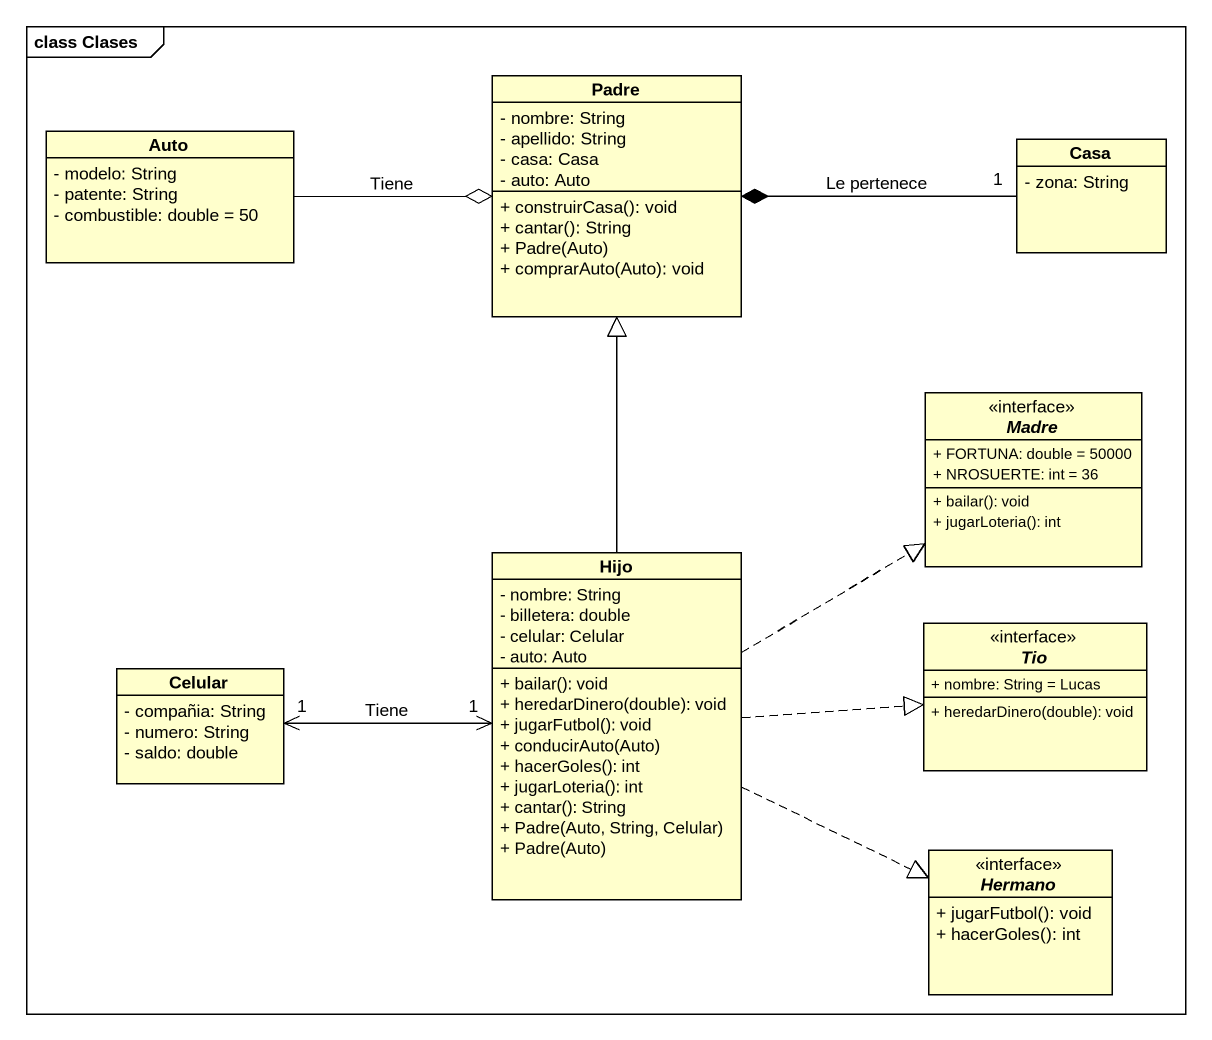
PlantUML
@startuml
mainframe class Clases
hide circle
hide empty members
skinparam classAttributeIconSize 0
class Padre {
  - nombre: String
  - apellido: String
  - casa: Casa
  - auto: Auto
  + construirCasa(): void
  + cantar(): String
  + Padre(Auto)
  + comprarAuto(Auto): void
}
class Auto {
  - modelo: String
  - patente: String
  - combustible: double = 50
}
class Casa {
  - zona: String
}
interface Madre {
  + FORTUNA: double = 50000
  + NROSUERTE: int = 36
  + bailar(): void
  + jugarLoteria(): int
}
class Hijo {
  - nombre: String
  - billetera: double
  - celular: Celular
  - auto: Auto
  + bailar(): void
  + heredarDinero(double): void
  + jugarFutbol(): void
  + conducirAuto(Auto)
  + hacerGoles(): int
  + jugarLoteria(): int
  + cantar(): String
  + Padre(Auto, String, Celular)
  + Padre(Auto)
}
class Celular {
  - compañia: String
  - numero: String
  - saldo: double
}
interface Tio {
  + nombre: String = Lucas
  + heredarDinero(double): void
}
interface Hermano {
  + jugarFutbol(): void
  + hacerGoles(): int
}
Auto -right-o Padre : Tiene
Casa "1" -left-* Padre : Le pertenece
Hijo -up-|> Padre
Hijo .right.|> Madre
Hijo .right.|> Tio
Hijo .right.|> Hermano
Celular "1" <-right-> "1" Hijo : Tiene
@enduml
